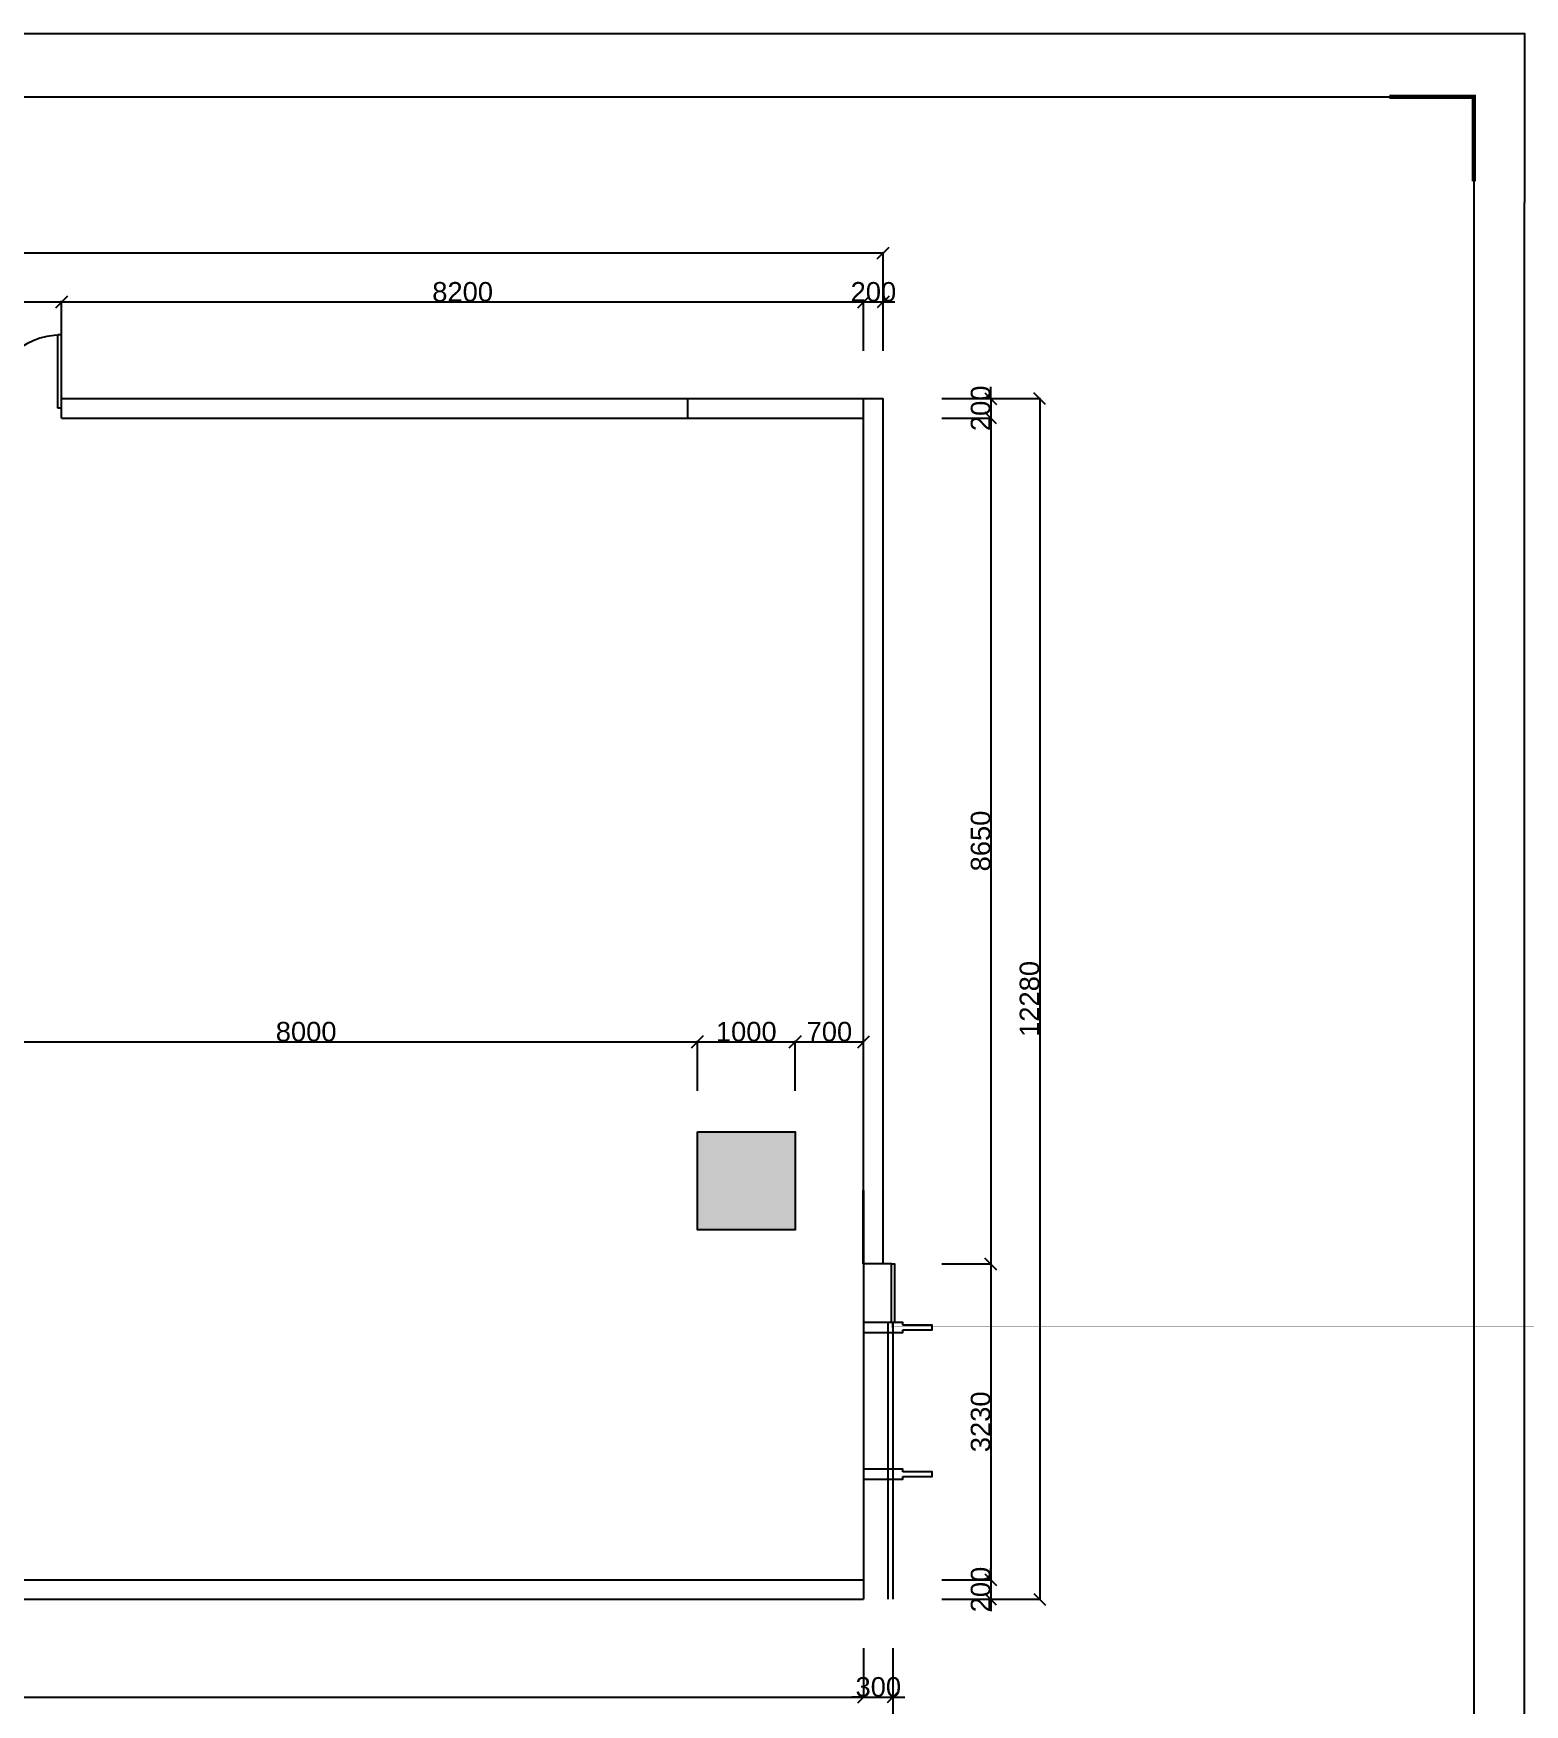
# Model space of a CAD drawing. Header units: inches. Extents: x -17552 to 18736, y -11730 to 13931.
# Drawn here: x 3490 to 18736, y -3160 to 13931 of the extents above; entities that cross this region are included whole.
import ezdxf

# ---------------------------------------------------------------- set-up
doc = ezdxf.new("R2010")
doc.units = ezdxf.units.IN
doc.header["$MEASUREMENT"] = 0
for name, color, linetype in [('DIM', 3, 'Continuous'), ('DOOR', 100, 'Continuous'), ('WINDOW', 5, 'Continuous'), ('建-墙体', 255, 'Continuous')]:
    doc.layers.add(name, color=color, linetype=linetype)
doc.layers.add('完整拼图091103--$0$A-WALL-INTR-FULL', color=7, linetype='Continuous', lineweight=35)
doc.styles.get("Standard").update_dxf_attribs({"font": 'arial.ttf'})
doc.dimstyles.new('DIM-200MM', dxfattribs={"dimtxt": 200, "dimasz": 120, "dimexe": 10, "dimexo": 10, "dimgap": 0.7, "dimtad": 1, "dimdec": 0, "dimrnd": 5, "dimzin": 1, "dimdsep": 46, "dimtxsty": 'Standard', "dimblk": 'OBLIQUE', "dimcen": 0.5, "dimdle": 1, "dimclrd": 256, "dimclre": 256, "dimclrt": 7, "dimaunit": 1, "dimadec": 0, "dimazin": 0, "dimtfac": 1, "dimtdec": 0, "dimtix": 1, "dimtmove": 2, "dimatfit": 3, "dimfxl": 0, "dimtolj": 1, "dimtzin": 1, "dimarcsym": 0})

# ---------------------------------------------------------------- blocks, each defined once
blk = doc.blocks.new('完整拼图091103--$0$MN_L')
for points in [[(-15, -250), (15, -250), (15, 350), (-15, 350)], [(0, -250), (0, -250), (0, -300), (0, -300)]]:
    blk.add_lwpolyline(points, close=True)
blk = doc.blocks.new('完整拼图091103--$0$MN_F')
for points in [[(25, -400), (50, -400), (50, 0), (-50, 0), (-50, -400), (-25, -400)], [(-25, -400), (-25, -700), (25, -700), (25, -400)]]:
    blk.add_lwpolyline(points)
blk = doc.blocks.new('_Oblique')
at = {"color": 0, "linetype": 'ByBlock', "lineweight": -2}
blk.add_line((-0.5, -0.5), (0.5, 0.5), dxfattribs=at)
blk = doc.blocks.new('*D181')
at = {"layer": 'DEFPOINTS', "color": 0, "transparency": 16777216}
for p in [(3778, 11185), (2278, 9997, 0), (3778, 9997, 0)]:
    blk.add_point(p, dxfattribs=at)
at = {"layer": 'DIM', "lineweight": -2, "transparency": 16777216}
for p, q in [((2277, 11185), (3779, 11185)), ((2278, 10685), (2278, 11195)), ((3778, 10685), (3778, 11195))]:
    blk.add_line(p, q, dxfattribs=at)
at = {"layer": 'DIM', "lineweight": -2, "transparency": 16777216, "xscale": 120, "yscale": 120, "zscale": 120, "rotation": 180}
blk.add_blockref('_Oblique', (2278, 11185), dxfattribs=at)
at = {"layer": 'DIM', "lineweight": -2, "transparency": 16777216, "xscale": 120, "yscale": 120, "zscale": 120}
blk.add_blockref('_Oblique', (3778, 11185), dxfattribs=at)
at = {"layer": 'DIM', "color": 7, "transparency": 16777216, "insert": (3028, 11287), "char_height": 200, "attachment_point": 5}
blk.add_mtext('\\A1;1500', dxfattribs=at)
blk = doc.blocks.new('*D182')
at = {"layer": 'DEFPOINTS', "color": 0, "transparency": 16777216}
for p in [(11978, 11185), (3778, 9997, 0), (11978, 9724, 0)]:
    blk.add_point(p, dxfattribs=at)
at = {"layer": 'DIM', "lineweight": -2, "transparency": 16777216}
for p, q in [((3777, 11185), (11979, 11185)), ((3778, 10685), (3778, 11195)), ((11978, 10685), (11978, 11195))]:
    blk.add_line(p, q, dxfattribs=at)
at = {"layer": 'DIM', "lineweight": -2, "transparency": 16777216, "xscale": 120, "yscale": 120, "zscale": 120, "rotation": 180}
blk.add_blockref('_Oblique', (3778, 11185), dxfattribs=at)
at = {"layer": 'DIM', "lineweight": -2, "transparency": 16777216, "xscale": 120, "yscale": 120, "zscale": 120}
blk.add_blockref('_Oblique', (11978, 11185), dxfattribs=at)
at = {"layer": 'DIM', "color": 7, "transparency": 16777216, "insert": (7878, 11287), "char_height": 200, "attachment_point": 5}
blk.add_mtext('\\A1;8200', dxfattribs=at)
blk = doc.blocks.new('*D183')
at = {"layer": 'DEFPOINTS', "color": 0, "transparency": 16777216}
for p in [(12178, 11185), (11978, 9724, 0), (12178, 9703)]:
    blk.add_point(p, dxfattribs=at)
at = {"layer": 'DIM', "lineweight": -2, "transparency": 16777216}
for p, q in [((11978, 11185), (11858, 11185)), ((11978, 10685), (11978, 11195)), ((11978, 11185), (12178, 11185)), ((12178, 10685), (12178, 11195)), ((12178, 11185), (12298, 11185))]:
    blk.add_line(p, q, dxfattribs=at)
at = {"layer": 'DIM', "lineweight": -2, "transparency": 16777216, "xscale": 120, "yscale": 120, "zscale": 120}
blk.add_blockref('_Oblique', (11978, 11185), dxfattribs=at)
at = {"layer": 'DIM', "lineweight": -2, "transparency": 16777216, "xscale": 120, "yscale": 120, "zscale": 120, "rotation": 180}
blk.add_blockref('_Oblique', (12178, 11185), dxfattribs=at)
at = {"layer": 'DIM', "color": 7, "transparency": 16777216, "insert": (12078, 11287), "char_height": 200, "attachment_point": 5}
blk.add_mtext('\\A1;200', dxfattribs=at)
blk = doc.blocks.new('*D184')
at = {"layer": 'DEFPOINTS', "color": 0, "transparency": 16777216}
for p in [(-11222, 11685), (12178, 10197), (-11222, 9445, 0)]:
    blk.add_point(p, dxfattribs=at)
at = {"layer": 'DIM', "lineweight": -2, "transparency": 16777216}
for p, q in [((12179, 11685), (-11223, 11685)), ((-11222, 11185), (-11222, 11695)), ((12178, 11185), (12178, 11695))]:
    blk.add_line(p, q, dxfattribs=at)
at = {"layer": 'DIM', "lineweight": -2, "transparency": 16777216, "xscale": 120, "yscale": 120, "zscale": 120, "rotation": 180}
blk.add_blockref('_Oblique', (-11222, 11685), dxfattribs=at)
at = {"layer": 'DIM', "lineweight": -2, "transparency": 16777216, "xscale": 120, "yscale": 120, "zscale": 120}
blk.add_blockref('_Oblique', (12178, 11685), dxfattribs=at)
at = {"layer": 'DIM', "color": 7, "transparency": 16777216, "insert": (478, 11788), "char_height": 200, "attachment_point": 5}
blk.add_mtext('\\A1;23400', dxfattribs=at)
blk = doc.blocks.new('*D185')
at = {"layer": 'DEFPOINTS', "color": 0, "transparency": 16777216}
for p in [(11466, 10197, 0), (11466, 9997, 0), (13278, 9997)]:
    blk.add_point(p, dxfattribs=at)
at = {"layer": 'DIM', "lineweight": -2, "transparency": 16777216}
for p, q in [((13278, 10197), (13278, 10317)), ((12778, 10197), (13288, 10197)), ((13278, 10197), (13278, 9997)), ((12778, 9997), (13288, 9997)), ((13278, 9997), (13278, 9877))]:
    blk.add_line(p, q, dxfattribs=at)
at = {"layer": 'DIM', "lineweight": -2, "transparency": 16777216, "xscale": 120, "yscale": 120, "zscale": 120}
for p, rotation in [((13278, 10197), 270), ((13278, 9997), 90)]:
    blk.add_blockref('_Oblique', p, dxfattribs=dict(at, rotation=rotation))
at = {"layer": 'DIM', "color": 7, "transparency": 16777216, "insert": (13175, 10097), "char_height": 200, "attachment_point": 5, "rotation": 90}
blk.add_mtext('\\A1;200', dxfattribs=at)
blk = doc.blocks.new('*D186')
at = {"layer": 'DEFPOINTS', "color": 0, "transparency": 16777216}
for p in [(11466, 9997, 0), (12058, 1347, 0), (13278, 1347)]:
    blk.add_point(p, dxfattribs=at)
at = {"layer": 'DIM', "lineweight": -2, "transparency": 16777216}
for p, q in [((12778, 9997), (13288, 9997)), ((13278, 9998), (13278, 1346)), ((12778, 1347), (13288, 1347))]:
    blk.add_line(p, q, dxfattribs=at)
at = {"layer": 'DIM', "lineweight": -2, "transparency": 16777216, "xscale": 120, "yscale": 120, "zscale": 120}
for p, rotation in [((13278, 9997), 90), ((13278, 1347), 270)]:
    blk.add_blockref('_Oblique', p, dxfattribs=dict(at, rotation=rotation))
at = {"layer": 'DIM', "color": 7, "transparency": 16777216, "insert": (13175, 5672), "char_height": 200, "attachment_point": 5, "rotation": 90}
blk.add_mtext('\\A1;8650', dxfattribs=at)
blk = doc.blocks.new('*D187')
at = {"layer": 'DEFPOINTS', "color": 0, "transparency": 16777216}
for p in [(12058, 1347, 0), (11595, -1883, 0), (13278, -1883)]:
    blk.add_point(p, dxfattribs=at)
at = {"layer": 'DIM', "lineweight": -2, "transparency": 16777216}
for p, q in [((12778, 1347), (13288, 1347)), ((13278, 1348), (13278, -1884)), ((12778, -1883), (13288, -1883))]:
    blk.add_line(p, q, dxfattribs=at)
at = {"layer": 'DIM', "lineweight": -2, "transparency": 16777216, "xscale": 120, "yscale": 120, "zscale": 120}
for p, rotation in [((13278, 1347), 90), ((13278, -1883), 270)]:
    blk.add_blockref('_Oblique', p, dxfattribs=dict(at, rotation=rotation))
at = {"layer": 'DIM', "color": 7, "transparency": 16777216, "insert": (13175, -268), "char_height": 200, "attachment_point": 5, "rotation": 90}
blk.add_mtext('\\A1;3230', dxfattribs=at)
blk = doc.blocks.new('*D188')
at = {"layer": 'DEFPOINTS', "color": 0, "transparency": 16777216}
for p in [(11595, -1883, 0), (11528, -2083, 0), (13278, -2083)]:
    blk.add_point(p, dxfattribs=at)
at = {"layer": 'DIM', "lineweight": -2, "transparency": 16777216}
for p, q in [((13278, -1883), (13278, -1763)), ((12778, -1883), (13288, -1883)), ((13278, -1883), (13278, -2083)), ((12778, -2083), (13288, -2083)), ((13278, -2083), (13278, -2203))]:
    blk.add_line(p, q, dxfattribs=at)
at = {"layer": 'DIM', "lineweight": -2, "transparency": 16777216, "xscale": 120, "yscale": 120, "zscale": 120}
for p, rotation in [((13278, -1883), 270), ((13278, -2083), 90)]:
    blk.add_blockref('_Oblique', p, dxfattribs=dict(at, rotation=rotation))
at = {"layer": 'DIM', "color": 7, "transparency": 16777216, "insert": (13175, -1983), "char_height": 200, "attachment_point": 5, "rotation": 90}
blk.add_mtext('\\A1;200', dxfattribs=at)
blk = doc.blocks.new('*D189')
at = {"layer": 'DEFPOINTS', "color": 0, "transparency": 16777216}
for p in [(10658, 10197, 0), (10658, -2083, 0), (13778, -2083)]:
    blk.add_point(p, dxfattribs=at)
at = {"layer": 'DIM', "lineweight": -2, "transparency": 16777216}
for p, q in [((13278, 10197), (13788, 10197)), ((13778, 10198), (13778, -2084)), ((13278, -2083), (13788, -2083))]:
    blk.add_line(p, q, dxfattribs=at)
at = {"layer": 'DIM', "lineweight": -2, "transparency": 16777216, "xscale": 120, "yscale": 120, "zscale": 120}
for p, rotation in [((13778, 10197), 90), ((13778, -2083), 270)]:
    blk.add_blockref('_Oblique', p, dxfattribs=dict(at, rotation=rotation))
at = {"layer": 'DIM', "color": 7, "transparency": 16777216, "insert": (13675, 4057), "char_height": 200, "attachment_point": 5, "rotation": 90}
blk.add_mtext('\\A1;12280', dxfattribs=at)
blk = doc.blocks.new('*D193')
at = {"layer": 'DEFPOINTS', "color": 0, "transparency": 16777216}
for p in [(-8322, -446, 0), (11978, -1291, 0), (11978, -3083)]:
    blk.add_point(p, dxfattribs=at)
at = {"layer": 'DIM', "lineweight": -2, "transparency": 16777216}
for p, q in [((-8322, -2583), (-8322, -3093)), ((11978, -2583), (11978, -3093)), ((-8323, -3083), (11979, -3083))]:
    blk.add_line(p, q, dxfattribs=at)
at = {"layer": 'DIM', "lineweight": -2, "transparency": 16777216, "xscale": 120, "yscale": 120, "zscale": 120, "rotation": 180}
blk.add_blockref('_Oblique', (-8322, -3083), dxfattribs=at)
at = {"layer": 'DIM', "lineweight": -2, "transparency": 16777216, "xscale": 120, "yscale": 120, "zscale": 120}
blk.add_blockref('_Oblique', (11978, -3083), dxfattribs=at)
at = {"layer": 'DIM', "color": 7, "transparency": 16777216, "insert": (1828, -2980), "char_height": 200, "attachment_point": 5}
blk.add_mtext('\\A1;20300', dxfattribs=at)
blk = doc.blocks.new('*D194')
at = {"layer": 'DEFPOINTS', "color": 0, "transparency": 16777216}
for p in [(11978, -1291, 0), (12278, -1270, 0), (12278, -3083)]:
    blk.add_point(p, dxfattribs=at)
at = {"layer": 'DIM', "lineweight": -2, "transparency": 16777216}
for p, q in [((11978, -2583), (11978, -3093)), ((12278, -2583), (12278, -3093)), ((11978, -3083), (11858, -3083)), ((11978, -3083), (12278, -3083)), ((12278, -3083), (12398, -3083))]:
    blk.add_line(p, q, dxfattribs=at)
at = {"layer": 'DIM', "lineweight": -2, "transparency": 16777216, "xscale": 120, "yscale": 120, "zscale": 120}
blk.add_blockref('_Oblique', (11978, -3083), dxfattribs=at)
at = {"layer": 'DIM', "lineweight": -2, "transparency": 16777216, "xscale": 120, "yscale": 120, "zscale": 120, "rotation": 180}
blk.add_blockref('_Oblique', (12278, -3083), dxfattribs=at)
at = {"layer": 'DIM', "color": 7, "transparency": 16777216, "insert": (12128, -2980), "char_height": 200, "attachment_point": 5}
blk.add_mtext('\\A1;300', dxfattribs=at)
blk = doc.blocks.new('*D195')
at = {"layer": 'DEFPOINTS', "color": 0, "transparency": 16777216}
for p in [(-11222, 2900, 0), (12278, -1270, 0), (-11222, -3583)]:
    blk.add_point(p, dxfattribs=at)
at = {"layer": 'DIM', "lineweight": -2, "transparency": 16777216}
for p, q in [((-11222, -3083), (-11222, -3593)), ((12278, -3083), (12278, -3593)), ((12279, -3583), (-11223, -3583))]:
    blk.add_line(p, q, dxfattribs=at)
at = {"layer": 'DIM', "lineweight": -2, "transparency": 16777216, "xscale": 120, "yscale": 120, "zscale": 120, "rotation": 180}
blk.add_blockref('_Oblique', (-11222, -3583), dxfattribs=at)
at = {"layer": 'DIM', "lineweight": -2, "transparency": 16777216, "xscale": 120, "yscale": 120, "zscale": 120}
blk.add_blockref('_Oblique', (12278, -3583), dxfattribs=at)
at = {"layer": 'DIM', "color": 7, "transparency": 16777216, "insert": (528, -3480), "char_height": 200, "attachment_point": 5}
blk.add_mtext('\\A1;23500', dxfattribs=at)
blk = doc.blocks.new('*D208')
at = {"layer": 'DEFPOINTS', "color": 0, "transparency": 16777216}
for p in [(10278, 3618), (2278, 2697), (10278, 2697)]:
    blk.add_point(p, dxfattribs=at)
at = {"layer": 'DIM', "lineweight": -2, "transparency": 16777216}
for p, q in [((2277, 3618), (10279, 3618)), ((2278, 3118), (2278, 3628)), ((10278, 3118), (10278, 3628))]:
    blk.add_line(p, q, dxfattribs=at)
at = {"layer": 'DIM', "lineweight": -2, "transparency": 16777216, "xscale": 120, "yscale": 120, "zscale": 120, "rotation": 180}
blk.add_blockref('_Oblique', (2278, 3618), dxfattribs=at)
at = {"layer": 'DIM', "lineweight": -2, "transparency": 16777216, "xscale": 120, "yscale": 120, "zscale": 120}
blk.add_blockref('_Oblique', (10278, 3618), dxfattribs=at)
at = {"layer": 'DIM', "color": 7, "transparency": 16777216, "insert": (6278, 3721), "char_height": 200, "attachment_point": 5}
blk.add_mtext('\\A1;8000', dxfattribs=at)
blk = doc.blocks.new('*D209')
at = {"layer": 'DEFPOINTS', "color": 0, "transparency": 16777216}
for p in [(11278, 3618), (10278, 2697), (11278, 2697)]:
    blk.add_point(p, dxfattribs=at)
at = {"layer": 'DIM', "lineweight": -2, "transparency": 16777216}
for p, q in [((10277, 3618), (11279, 3618)), ((10278, 3118), (10278, 3628)), ((11278, 3118), (11278, 3628))]:
    blk.add_line(p, q, dxfattribs=at)
at = {"layer": 'DIM', "lineweight": -2, "transparency": 16777216, "xscale": 120, "yscale": 120, "zscale": 120, "rotation": 180}
blk.add_blockref('_Oblique', (10278, 3618), dxfattribs=at)
at = {"layer": 'DIM', "lineweight": -2, "transparency": 16777216, "xscale": 120, "yscale": 120, "zscale": 120}
blk.add_blockref('_Oblique', (11278, 3618), dxfattribs=at)
at = {"layer": 'DIM', "color": 7, "transparency": 16777216, "insert": (10778, 3721), "char_height": 200, "attachment_point": 5}
blk.add_mtext('\\A1;1000', dxfattribs=at)
blk = doc.blocks.new('*D210')
at = {"layer": 'DEFPOINTS', "color": 0, "transparency": 16777216}
for p in [(11978, 3618), (11278, 2697), (11978, 2533, 0)]:
    blk.add_point(p, dxfattribs=at)
at = {"layer": 'DIM', "lineweight": -2, "transparency": 16777216}
for p, q in [((11277, 3618), (11979, 3618)), ((11278, 3118), (11278, 3628)), ((11978, 3118), (11978, 3628))]:
    blk.add_line(p, q, dxfattribs=at)
at = {"layer": 'DIM', "lineweight": -2, "transparency": 16777216, "xscale": 120, "yscale": 120, "zscale": 120, "rotation": 180}
blk.add_blockref('_Oblique', (11278, 3618), dxfattribs=at)
at = {"layer": 'DIM', "lineweight": -2, "transparency": 16777216, "xscale": 120, "yscale": 120, "zscale": 120}
blk.add_blockref('_Oblique', (11978, 3618), dxfattribs=at)
at = {"layer": 'DIM', "color": 7, "transparency": 16777216, "insert": (11628, 3721), "char_height": 200, "attachment_point": 5}
blk.add_mtext('\\A1;700', dxfattribs=at)

msp = doc.modelspace()

# ---------------------------------------------------------------- hatches: boundary and pattern name
at = {"layer": '建-墙体'}
msp.add_hatch(color=256, dxfattribs=at).paths.add_polyline_path([(10278.1, 2697.3), (11278.1, 2697.3), (11278.1, 1697.3), (10278.1, 1697.3)])

# ---------------------------------------------------------------- linework, layer by layer
for points in [[(-17552.2, -10001.8), (-17552.2, 13931), (17007.8, 13931)], [(17007.8, 13931), (18735.8, 13931), (18735.8, 12203)], [(17007.8, -11729.8), (18735.8, -11729.8), (18735.8, 12203)]]:
    msp.add_lwpolyline(points)
msp.add_lwpolyline([(-17033.8, 13283), (18217.4, 13283), (18217.4, -11081.8), (-17033.8, -11081.8)], close=True)
at = {"const_width": 43.2}
msp.add_lwpolyline([(18217.4, 12419), (18217.4, 13283), (17353.4, 13283)], dxfattribs=at)
at = {"layer": 'DOOR', "linetype": 'Continuous'}
for p, q in [((3740.5, 10097.3, 0), (3740.5, 10847.3, 0)), ((3778, 10847.3, 0), (3740.5, 10847.3, 0)), ((3778, 10097.3, 0), (3778, 10847.3, 0)), ((3778, 10097.3, 0), (3740.5, 10097.3, 0))]:
    msp.add_line(p, q, dxfattribs=at)
msp.add_ellipse((3778, 10097.3, 0), major_axis=(-734, 153.9), ratio=1, start_param=4.9190412, end_param=6.4898375, dxfattribs=at)
at = {"layer": 'WINDOW'}
for p, q in [((11978.1, 1347.3, 0), (11978.1, -2082.9, 0)), ((12263.1, 1347.3, 0), (11978.1, 1347.3)), ((12228.1, -2082.9, 0), (12228.1, 747.3, 0)), ((12228.1, -2082.9, 0), (12228.1, 697.3, 0)), ((12278.1, 697.3, 0), (12278.1, -2082.9, 0))]:
    msp.add_line(p, q, dxfattribs=at)
at = {"layer": '完整拼图091103--$0$A-WALL-INTR-FULL', "linetype": 'ByBlock', "ltscale": 0.5}
msp.add_line((11978.1, 1347.3), (11978.1, 2097.3), dxfattribs=at)
at = {"layer": '建-墙体'}
for p, q in [((3778, 10197.3, 0), (10178.1, 10197.3, 0)), ((3778, 9997.3, 0), (3778, 10197.3, 0)), ((10178.1, 10197.3, 0), (10178.1, 9997.3, 0)), ((11978.1, 2097.3), (11978.1, 10197.3, 0)), ((12178.1, 1347.3), (12178.1, 10197.1)), ((3778, 9997.3, 0), (10178.1, 9997.3, 0)), ((-8321.9, -1882.9), (11978.1, -1882.9, 0)), ((-8321.9, -2082.9), (11978.1, -2082.9, 0))]:
    msp.add_line(p, q, dxfattribs=at)
at = {"layer": '建-墙体', "elevation": 0}
for points in [[(10178.1, 10197.3), (12178.1, 10197.1)], [(10178.1, 9997.3), (11978.1, 9997.3)]]:
    msp.add_lwpolyline(points, dxfattribs=at)
at = {"layer": '建-墙体'}
msp.add_lwpolyline([(10278.1, 2697.3), (11278.1, 2697.3), (11278.1, 1697.3), (10278.1, 1697.3)], close=True, dxfattribs=at)

# ---------------------------------------------------------------- block references
at = {"layer": 'WINDOW', "xscale": -1, "rotation": 359.9999999466392}
msp.add_blockref('完整拼图091103--$0$MN_L', (12278.1, 997.3, 0), dxfattribs=at)
at = {"layer": 'WINDOW', "rotation": 89.99999989327827}
for p in [(11978.1, 697.3, 0), (11978.1, -802.7, 0)]:
    msp.add_blockref('完整拼图091103--$0$MN_F', p, dxfattribs=at)

# ---------------------------------------------------------------- dimensions: what is measured, and where the dimension line sits
at = {"layer": 'DIM'}
for base, p1, p2, picture, middle in [((-11221.9, 11684.6), (12178.1, 10197.1), (-11221.9, 9444.6, 0), '*D184', (478.1, 11787.5)), ((3778, 11184.6), (2278, 9997.3, 0), (3778, 9997.3, 0), '*D181', (3028, 11287.4)), ((11978.1, 11184.6), (3778, 9997.3, 0), (11978.1, 9724.3, 0), '*D182', (7878.1, 11287.4)), ((12178.1, 11184.6), (11978.1, 9724.3, 0), (12178.1, 9703.5), '*D183', (12078.1, 11287.4)), ((10278.1, 3618.4), (2278.1, 2697.3), (10278.1, 2697.3), '*D208', (6278.1, 3721.2)), ((11278.1, 3618.4), (10278.1, 2697.3), (11278.1, 2697.3), '*D209', (10778.1, 3721.2)), ((11978.1, 3618.4), (11278.1, 2697.3), (11978.1, 2533.2, 0), '*D210', (11628.1, 3721.2)), ((-11221.9, -3582.9), (12278.1, -1269.7, 0), (-11221.9, 2899.8, 0), '*D195', (528.1, -3480)), ((11978.1, -3082.9), (-8321.9, -445.7, 0), (11978.1, -1291, 0), '*D193', (1828.1, -2980)), ((12278.1, -3082.9), (11978.1, -1291, 0), (12278.1, -1269.7, 0), '*D194', (12128.1, -2980))]:
    dim = msp.add_linear_dim(base=base, p1=p1, p2=p2, dimstyle='DIM-200MM', dxfattribs=at)
    dim.commit()
    dim.dimension.update_dxf_attribs({"geometry": picture, "text_midpoint": middle})
for base, p1, p2, picture, middle in [((13778.1, -2082.9), (10657.5, 10197.2, 0), (10657.5, -2082.9, 0), '*D189', (13675.3, 4057.2)), ((13278.1, 9997.3), (11465.5, 10197.2, 0), (11465.5, 9997.3, 0), '*D185', (13175.3, 10097.2)), ((13278.1, 1347.3), (11465.5, 9997.3, 0), (12058.5, 1347.3, 0), '*D186', (13175.3, 5672.3)), ((13278.1, -1882.9), (12058.5, 1347.3, 0), (11595.4, -1882.9, 0), '*D187', (13175.3, -267.8)), ((13278.1, -2082.9), (11595.4, -1882.9, 0), (11528, -2082.9, 0), '*D188', (13175.3, -1982.9))]:
    dim = msp.add_linear_dim(base=base, p1=p1, p2=p2, angle=90, dimstyle='DIM-200MM', dxfattribs=at)
    dim.commit()
    dim.dimension.update_dxf_attribs({"geometry": picture, "text_midpoint": middle})

doc.saveas('drawing.dxf')
